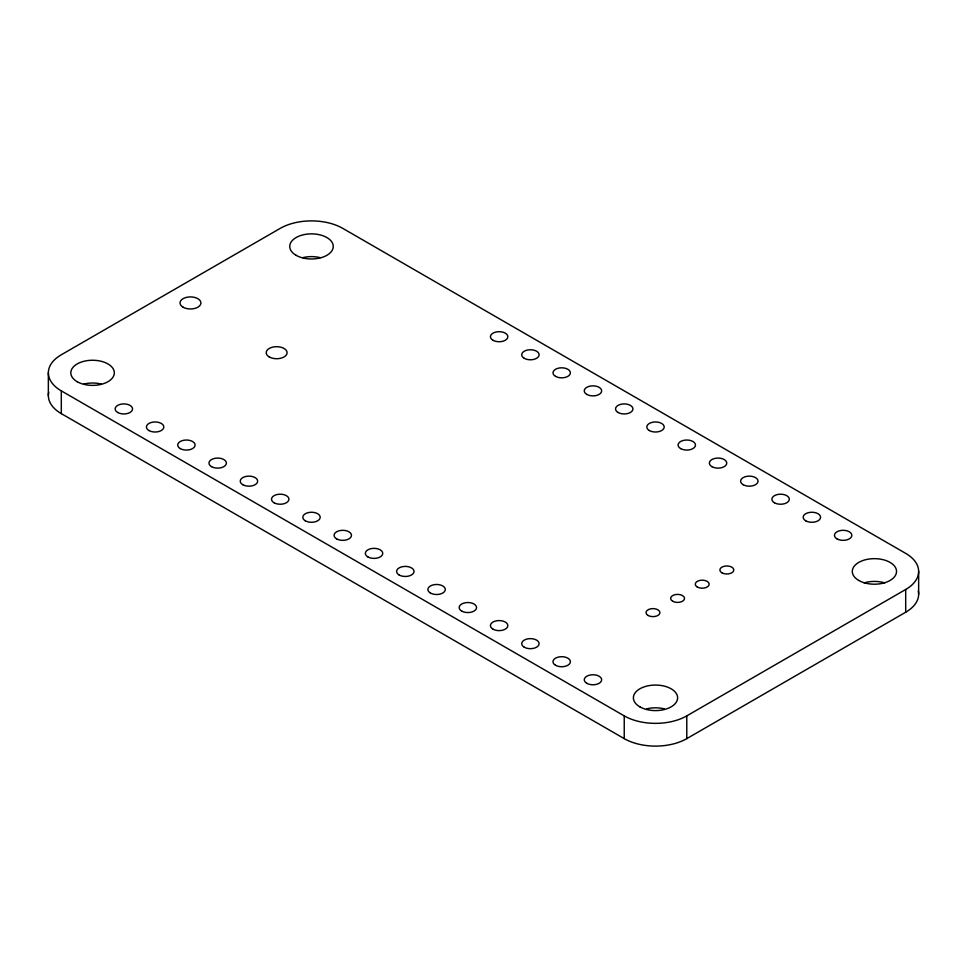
<?xml version="1.0" encoding="UTF-8"?>
<svg xmlns="http://www.w3.org/2000/svg" width="967" height="967" viewBox="0 0 967 967"><rect width="100%" height="100%" fill="white"/><g stroke="black" fill="none" stroke-linecap="round" stroke-linejoin="round"><path stroke-width="1.45" d="M61.308 390.873L624.235 715.882A44.228 25.529 0 0 0 686.775 715.882L905.692 589.483A44.228 25.529 0 0 0 905.692 553.378L342.765 228.369A44.228 25.529 0 0 0 280.225 228.369L61.308 354.768A44.228 25.529 0 0 0 61.308 390.873L61.308 413.622L624.235 738.631A44.228 25.529 0 0 0 686.775 738.631L905.692 612.232A44.228 25.529 0 0 0 918.275 590.849M918.65 571.437L918.65 594.185M905.692 589.483L905.692 612.232M686.775 715.882L686.775 738.631M624.235 715.882L624.235 738.631M48.35 372.815L48.35 395.563M61.308 413.622A44.228 25.529 0 0 1 48.725 392.239M302.828 257.645A21.77 12.571 0 0 1 320.15 257.645M83.911 384.044A21.77 12.571 0 0 1 101.245 384.044M646.705 708.859A22.108 12.764 0 0 1 664.305 708.859M864.111 582.883A22.108 12.764 0 0 1 884.732 582.883M183.077 307.204A10.444 6.032 0 0 0 200.556 304.508A10.444 6.032 0 0 0 187.755 297.111A10.444 6.032 0 0 0 183.077 307.204M269.261 356.968A10.444 6.032 0 0 0 286.74 354.26A10.444 6.032 0 0 0 273.951 346.875A10.444 6.032 0 0 0 269.261 356.968M858.781 580.466A22.108 12.764 0 0 0 895.78 574.736A22.108 12.764 0 0 0 868.704 559.095A22.108 12.764 0 0 0 858.781 580.466M639.864 706.853A22.108 12.764 0 0 0 676.864 701.123A22.108 12.764 0 0 0 649.788 685.494A22.108 12.764 0 0 0 639.864 706.853M721.914 572.815A6.962 4.025 0 0 0 733.566 571.014A6.962 4.025 0 0 0 725.045 566.082A6.962 4.025 0 0 0 721.914 572.815M697.292 587.029A6.962 4.025 0 0 0 708.944 585.228A6.962 4.025 0 0 0 700.422 580.297A6.962 4.025 0 0 0 697.292 587.029M672.669 601.244A6.962 4.025 0 0 0 684.322 599.443A6.962 4.025 0 0 0 675.788 594.524A6.962 4.025 0 0 0 672.669 601.244M648.047 615.459A6.962 4.025 0 0 0 659.699 613.658A6.962 4.025 0 0 0 651.166 608.739A6.962 4.025 0 0 0 648.047 615.459M117.696 412.486A8.703 5.028 0 0 0 132.261 410.238A8.703 5.028 0 0 0 121.6 404.073A8.703 5.028 0 0 0 117.696 412.486M148.966 430.545A8.703 5.028 0 0 0 163.532 428.284A8.703 5.028 0 0 0 152.871 422.132A8.703 5.028 0 0 0 148.966 430.545M180.249 448.591A8.703 5.028 0 0 0 194.814 446.343A8.703 5.028 0 0 0 184.141 440.19A8.703 5.028 0 0 0 180.249 448.591M211.519 466.65A8.703 5.028 0 0 0 226.085 464.402A8.703 5.028 0 0 0 215.423 458.237A8.703 5.028 0 0 0 211.519 466.65M242.79 484.709A8.703 5.028 0 0 0 257.355 482.46A8.703 5.028 0 0 0 246.694 476.296A8.703 5.028 0 0 0 242.79 484.709M274.06 502.767A8.703 5.028 0 0 0 288.625 500.507A8.703 5.028 0 0 0 277.964 494.355A8.703 5.028 0 0 0 274.06 502.767M305.342 520.814A8.703 5.028 0 0 0 319.908 518.566A8.703 5.028 0 0 0 309.247 512.413A8.703 5.028 0 0 0 305.342 520.814M336.613 538.873A8.703 5.028 0 0 0 351.178 536.625A8.703 5.028 0 0 0 340.517 530.472A8.703 5.028 0 0 0 336.613 538.873M367.883 556.932A8.703 5.028 0 0 0 382.448 554.683A8.703 5.028 0 0 0 371.787 548.519A8.703 5.028 0 0 0 367.883 556.932M399.153 574.99A8.703 5.028 0 0 0 413.731 572.73A8.703 5.028 0 0 0 403.058 566.577A8.703 5.028 0 0 0 399.153 574.99M430.436 593.037A8.703 5.028 0 0 0 445.001 590.789A8.703 5.028 0 0 0 434.34 584.636A8.703 5.028 0 0 0 430.436 593.037M461.706 611.096A8.703 5.028 0 0 0 476.272 608.847A8.703 5.028 0 0 0 465.611 602.695A8.703 5.028 0 0 0 461.706 611.096M492.977 629.154A8.703 5.028 0 0 0 507.542 626.906A8.703 5.028 0 0 0 496.881 620.741A8.703 5.028 0 0 0 492.977 629.154M524.259 647.213A8.703 5.028 0 0 0 538.824 644.953A8.703 5.028 0 0 0 528.163 638.8A8.703 5.028 0 0 0 524.259 647.213M555.529 665.272A8.703 5.028 0 0 0 570.095 663.011A8.703 5.028 0 0 0 559.434 656.859A8.703 5.028 0 0 0 555.529 665.272M586.8 683.318A8.703 5.028 0 0 0 601.365 681.07A8.703 5.028 0 0 0 590.704 674.918A8.703 5.028 0 0 0 586.8 683.318M836.987 538.873A8.703 5.028 0 0 0 851.552 536.625A8.703 5.028 0 0 0 840.891 530.472A8.703 5.028 0 0 0 836.987 538.873M805.716 520.814A8.703 5.028 0 0 0 820.282 518.566A8.703 5.028 0 0 0 809.621 512.413A8.703 5.028 0 0 0 805.716 520.814M774.446 502.767A8.703 5.028 0 0 0 789.012 500.507A8.703 5.028 0 0 0 778.35 494.355A8.703 5.028 0 0 0 774.446 502.767M743.176 484.709A8.703 5.028 0 0 0 757.741 482.46A8.703 5.028 0 0 0 747.068 476.296A8.703 5.028 0 0 0 743.176 484.709M711.893 466.65A8.703 5.028 0 0 0 726.459 464.402A8.703 5.028 0 0 0 715.798 458.237A8.703 5.028 0 0 0 711.893 466.65M680.623 448.591A8.703 5.028 0 0 0 695.188 446.343A8.703 5.028 0 0 0 684.527 440.19A8.703 5.028 0 0 0 680.623 448.591M649.353 430.545A8.703 5.028 0 0 0 663.918 428.284A8.703 5.028 0 0 0 653.257 422.132A8.703 5.028 0 0 0 649.353 430.545M618.07 412.486A8.703 5.028 0 0 0 632.636 410.238A8.703 5.028 0 0 0 621.974 404.073A8.703 5.028 0 0 0 618.07 412.486M586.8 394.427A8.703 5.028 0 0 0 601.365 392.179A8.703 5.028 0 0 0 590.704 386.014A8.703 5.028 0 0 0 586.8 394.427M555.529 376.368A8.703 5.028 0 0 0 570.095 374.12A8.703 5.028 0 0 0 559.434 367.968A8.703 5.028 0 0 0 555.529 376.368M524.259 358.322A8.703 5.028 0 0 0 538.824 356.061A8.703 5.028 0 0 0 528.163 349.909A8.703 5.028 0 0 0 524.259 358.322M492.977 340.263A8.703 5.028 0 0 0 507.542 338.015A8.703 5.028 0 0 0 496.881 331.85A8.703 5.028 0 0 0 492.977 340.263M296.107 255.312A21.77 12.571 0 0 0 332.515 249.679A21.77 12.571 0 0 0 305.862 234.292A21.77 12.571 0 0 0 296.107 255.312M77.191 381.711A21.77 12.571 0 0 0 113.598 376.066A21.77 12.571 0 0 0 86.945 360.679A21.77 12.571 0 0 0 77.191 381.711"/></g></svg>
